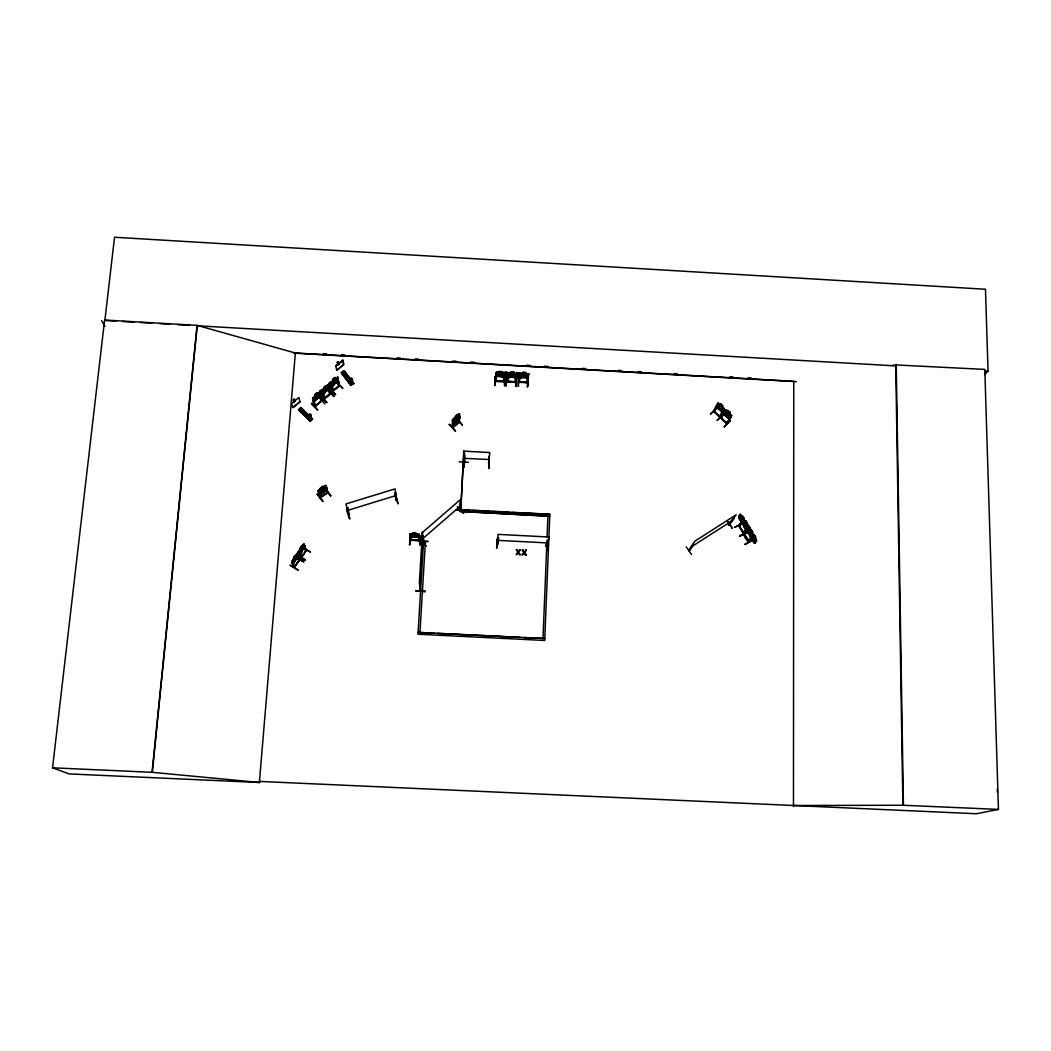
<?xml version="1.0" encoding="UTF-8"?>
<svg xmlns="http://www.w3.org/2000/svg" width="1051" height="1051" viewBox="0 0 1051 1051"><rect width="100%" height="100%" fill="white"/><g stroke="black" fill="none" stroke-linecap="round" stroke-linejoin="round"><path stroke-width="1.5" d="M793.466 806.564L793.768 381.342L295.357 353.018L197.062 325.35L104.601 320.029L52.55 767.808L69.064 773.917L259.492 782.496L259.584 781.418M457.421 416.511L455.083 419.349M456.187 417.615C453.034 417.549 455.372 419.796 456.909 417.024M456.108 419.743L458.21 417.181L456.765 419.494L458.275 419.27L456.305 420.085L454.347 422.686L455.832 420.295L454.413 420.439L456.213 419.48M461.021 510.55L456.37 509.761L464.2 510.247M458.591 419.375L458.906 422.66M458.853 415.027L459.274 414.265L458.88 422.633L458.578 422.029L452.626 427.902L452.679 419.651L455.057 417.352M452.442 427.192L459.182 421.898L459.274 414.265M308.232 417.155L308.889 417.497L308.232 417.365M459.037 461.809L468.299 462.309M458.735 414.252L459.563 413.844L459.392 422.266L452.784 427.56M458.814 419.993L459.655 418.39C461.796 410.573 450.734 424.446 453.598 420.755M459.642 504.191L459.904 510.786L460.338 499.659L422.108 532.765L422.896 542.342L423.803 541.738M423.054 542.316L425.379 542.434L423.527 542.158L417.983 634.213L544.707 640.466L549.831 514.294L460.088 509.551L459.996 511.509L548.083 516.146M311.306 414.869L310.308 414.711M460.785 509.906L463.741 450.853L463.872 462.874M458.341 420.702L462.466 425.064M461.363 502.825L461.205 509.88M463.819 461.98L463.452 463.202M463.767 463.215L463.977 455.267M464.397 458.328L463.938 467.064M464.161 462.663L464.489 451.168L489.766 452.547L488.492 464.332M464.805 455.582L464.568 463.031L464.634 462.348M457.211 506.582L463.57 513.322M465.698 510.352L456.37 509.919M744.055 523.503L745.527 525.947L746.578 524.554L740.246 514.267L738.643 517.92L742.413 524.015L743.596 524.107L742.4 523.923M547.453 540.608L548.32 540.332L547.453 540.608L545.995 546.428L546.993 545.942M744.397 527.26L748.259 533.317L744.397 527.26C744.226 518.603 754.211 530.558 749.376 533.488L748.154 533.277M528.285 378.268L527.457 386.886L528.298 378.281M528.469 376.757L527.221 377.677M525.855 373.42L528.837 374.025L519.746 373.473M518.379 386.269L518.235 377.756M518.695 377.637L518.353 386.269M519.339 382.393L518.668 381.592L519.575 381.723M520.744 373.25L522.82 373.263L521.349 373.657M522.951 372.33L525.999 372.396L525.75 373.539L527.221 373.959L526.958 375.864L522.531 376.455M519.128 377.874L518.55 382.314L527.615 382.722L518.76 381.631M526.801 382.722L526.853 382.038M527.825 374.511L528.666 374.248L527.825 374.511L526.617 382.669M742.006 522.899L745.711 529.047L741.914 522.951L741.98 521.401C747.287 519.076 740.916 515.844 742.65 515.949M741.967 522.991L741.796 519.299L739.865 517.775L741.572 518.577L741.191 516.067L743.609 520.455M508.303 377.059L515.397 377.427L518.209 375.496L520.692 376.626L518.839 375.312L520.928 374.287L518.209 375.036L515.831 373.959L517.591 375.233L515.332 377.296L508.395 376.941M509.367 373.368L510.825 372.974M513.873 373.118L515.24 373.67M513.978 372.199L510.931 371.949L513.978 372.199L513.86 373.223L513.873 372.133M515.555 376.639L514.911 382.472L515.056 381.71M515.016 382.446L515.056 381.763M515.686 381.789C517 383.668 508.829 379.687 506.792 381.342M516.015 377.979L516.172 386.637L516.08 377.808M516.869 373.644L507.856 373.197M542.986 638.417L546.901 542.08M547.045 537.363L547.913 516.146M346.502 377.493L345.989 376.534L347.053 376.35M425.103 591.634L415.644 590.623L425.103 591.582M425.13 591.043L415.657 590.767M497.005 372.172C507.265 373.722 504.06 372.041 499.159 371.345C500.315 373.236 493.865 372.356 497.057 372.212M504.716 376.297L504.296 381.763L503.508 381.04M496.23 380.764L495.363 381.408L495.402 380.633L504.204 381.132M496.729 548.267L497.11 539.045L496.597 548.241M498.568 537.731L497.714 537.692L498.568 537.731L497.859 543.919L497.005 543.958L497.99 543.393M504.546 377.138L504.625 385.953L504.48 377.296M506.924 377.348L506.043 386.124L506.91 377.519M506.91 382.038L507.383 376.232M507.778 381.434L507.686 382.091L508.211 376.271M752.766 532.108L751.084 529.52L752.766 532.108L750.23 535.09L750.164 536.614L753.948 542.736M494.916 376.797L494.876 385.454M494.995 385.481L495.323 376.678M495.363 381.408L495.336 380.685M496.755 372.855L495.927 372.816L496.742 373.158L496.138 381.421M496.098 381.355L496.111 380.725M519.943 372.698L519.825 373.814L521.296 374.143L521.06 376.048L516.632 376.613L515.213 375.719L515.437 373.814L516.987 373.552L514.819 373.394L513.808 373.801L513.505 376.534L514.399 377.572L521.401 377.992L522.465 376.941L522.872 373.736L525.71 373.88L525.447 375.785L522.623 375.641M517 372.593C534.906 376.232 502.457 371.686 511.548 374.524M720.579 417.483L727.318 423.684L726.596 423.133M747.287 531.412L747.353 529.914M489.004 456.909L488.846 464.292M489.135 459.668L488.965 468.549L489.135 459.523L464.319 458.354M509.499 377.703L502.417 377.217M509.893 373.512C513.019 374.892 498.883 369.86 501.577 376.245L502.496 377.283M510.641 376.757L509.433 377.664M513.808 373.801L514.819 373.394M714.43 411.401L713.931 410.875M721.393 418.219L720.434 417.746L725.006 409.732L725.847 410.021C723.311 408.195 727.791 413.082 727.923 410.507M460.877 509.052L460.811 509.814M463.78 463.123L463.399 462.401M461.297 509.131L461.244 509.761M502.825 373.105L504.979 373.368M504.887 373.328L503.442 373.525L503.258 375.43L507.528 376.481L509.118 375.759L509.315 373.854L507.83 373.42M508.027 372.461L504.992 372.199L509.893 373.604M463.938 467.209L464.384 458.183M418.679 541.501L428.099 541.423L418.666 541.37M418.81 540.161L418.876 540.818L419.612 540.201M418.022 534.184L409.851 534.079L411.02 536.811L418.337 537.153L419.336 536.47L419.165 534.394L417.983 534.197M420.032 535.931L420.019 545.193L419.98 535.931M419.756 584.79L420.597 590.715M420.045 585.657L420.085 584.803M423.238 542.369L422.725 535.892L423.75 542.066L423.146 541.515L423.093 542.658L423.054 535.879L423.816 541.948M423.159 542.71L422.423 532.213L419.375 582.412L420.229 590.912L420.295 589.874M423.014 536.746L423.054 535.905M420.571 590.82L420.702 590.084M423.737 541.856L423.172 542.631L423.606 541.607M410.481 537.022L409.562 544.72L410.599 535.616M409.601 544.707L410.113 535.576M410.429 537.022L410.021 544.707M410.613 534.447L409.772 534.092L410.613 534.447L411.322 540.45L410.547 539.978M410.718 533.842L409.759 533.961L410.337 540.332L419.717 540.556M412.859 533.947L412.78 533.093L415.933 533.238L417.615 535.8L411.572 535.524L411.427 534.144L412.964 533.974L412.885 533.12L415.933 533.238M415.999 534.092L415.815 533.356M418.337 537.153L419.244 536.365M460.955 506.162L463.583 458.039M419.914 587.68L422.922 538.23M419.953 632.479L425.366 542.25M495.927 372.816L495.205 381.355L504.191 381.763M496.111 372.514L495.796 375.325L496.729 376.35M729.433 524.869C724.178 527.707 742.387 508.526 728.882 525.329M689.403 550.015L688.773 550.54L694.829 541.199L736.199 514.714L728.724 524.777M52.55 767.808L152.067 772.301L259.361 782.483L295.357 353.018M326.953 492.893C304.396 507.843 342.6 482.238 320.936 497.491M320.029 497.346L320.424 497.898L318.072 490.778L318.847 489.911M320.87 497.097L318.703 490.567L318.006 491.053L318.703 490.567M502.115 371.437L502.01 372.566L503.508 372.974M259.361 782.483L259.452 781.405L976.34 813.75L998.45 809.415L984.8 369.4L895.741 364.933L902.888 805.25L793.466 805.5M503.376 381.723L503.876 376.258M505.084 372.238L504.782 375.509L507.607 375.667L507.791 373.762L504.953 373.604M505.584 372.435L507.41 372.54M152.067 772.301L197.062 325.35M152.316 772.419L197.246 325.784L895.754 365.893M510.536 376.744L510.891 373.447L513.716 373.591L513.505 375.496L510.681 375.352M510.825 373.066L511.036 371.988M511.522 372.277L513.348 372.369M349.668 380.475L349.431 381.539M349.93 379.49L350.85 378.347M352.072 384.035L351.862 383.011M351.94 383.234L351.954 383.878M116.201 321.12L104.864 320.476L114.533 237.25L985.47 289.248L988.058 371.187L984.748 374.563M546.743 546.546L549.213 537.035L498.121 534.368L496.952 543.341M515.647 382.525L516.383 376.678M517.105 372.527L516.724 375.798L519.549 375.956L519.785 374.064L516.947 373.893M497.806 543.288L497.898 543.984M519.444 382.314L519.956 377.913M300.836 557.372L301.427 557.004M306.064 549.791L305.539 550.816L306.366 550.041M295.029 567.054C291.455 570.062 301.269 557.358 298.799 560.314M522.82 373.355L523.056 372.277M527.497 382.748L528.85 373.933M527.536 386.729L527.878 378.242M303.884 413.03L304.554 413.897M304.54 413.844L304.737 412.57M518.248 551.578L516.409 549.594L518.235 551.696L520.245 549.791L518.235 551.696M516.12 554.521L517.815 552.077L516.409 549.594M518.143 552.695L520.035 554.613L519.26 554.692M526.091 555.033L524.672 552.392L526.091 555.033L524.239 552.892L522.189 554.836L523.897 552.392L522.478 549.909L524.304 552.011L526.315 550.107L525.605 550.067M522.189 554.836L524.239 552.892M523.227 549.949L522.452 550.028M300.441 551.591L301.23 549.161C297.867 552.957 305.224 541.357 301.952 548.096L303.463 547.177L300.717 551.328M304.33 547.492L304.698 545.85L301.203 552.366M523.871 552.511L522.478 549.909M301.492 552.839L301.939 551.276L300.993 549.397M290.26 565.32L298.261 570.207L290.26 565.188M549.831 514.294L512.271 512.507M549.712 516.238L459.996 511.311M311.451 419.494L310.938 419.06M297.985 556.78L298.497 554.626L297.039 555.44L299.995 551.105L299.233 553.562L300.744 552.681L298.931 554.232C294.017 560.433 316.233 563.454 298.339 556.137L297.262 557.017L296.684 555.716L297.486 554.297M547.453 540.293L545.903 546.415L546.835 546.467M726.372 423.211C726.096 424.026 732.337 414.698 730.616 415.736M723.679 408.931L724.284 409.496L723.456 409.154L719.331 416.721L720.171 417.037M310.649 418.889L311.254 419.126M310.61 418.902L311.057 419.336M325.035 389.238L323.288 389.369L325.39 388.765M347.237 377.112L347.172 376.416M333.955 381.342C329.764 383.562 339.512 374.839 334.914 380.554L336.714 380.423L334.494 381.158L333.495 383.116M318.335 393.928L317.691 394.9L324.706 389.08L324.746 393.416L319.346 397.935L318.308 397.475L319.346 397.935L317.704 394.769M333.561 385.494C336.057 381.303 330.053 390.722 328.24 390.052L327.229 389.579L327.281 385.927L333.587 381.106L334.179 383.957M332.287 385.822L337.686 381.29L337.673 376.889L339.486 385.888L338.658 386.059M308.666 415.158L308.429 416.945M308.324 417.234L308.915 414.777M748.167 541.331L748.667 540.831L748.627 542.027M748.312 541.015L749.087 541.541M739.181 525.355L738.708 525.934L741.678 522.019M743.727 533.474L739.221 525.447M743.149 532.712L743.911 533.212L739.339 526.446M748.746 541.725L743.845 534.236L746.906 530.466M320.463 491.5C322.342 491.329 326.611 485.89 323.406 490.528L325.39 490.265L322.959 491.067L321.002 493.405L322.355 491.264L320.463 491.5L321.672 489.411L319.754 489.621L322.289 488.86M320.594 395.977L326.703 402.31M317.77 409.864L311.674 403.164M297.643 557.792L299.101 560.879L299.627 559.881M303.857 546.428L305.841 551.026L301.085 557.766L306.419 550.159M301.782 557.188L299.89 552.905M294.122 567.277L291.666 562.035C296.251 570.141 292.638 567.882 299.68 560.012M325.442 388.673L327.216 386.072L325.994 388.436L327.741 388.279M300.389 550.08L301.138 549.358L295.738 557.083L296.645 559.014L297.446 558.777L301.624 552.865L297.407 558.856M295.883 557.069L296.277 556.071M452.482 427.218L459.261 421.569L458.709 422.436M395.78 499.632L396.582 499.225M320.7 491.29L322.105 489.162M339.289 385.178L338.842 385.993M347.802 507.62L347.08 508.185L347.802 507.62C349.339 515.266 348.59 513.44 349.628 514.228L348.669 514.583L349.326 513.9M320.897 401.246L319.819 396.096M329.975 393.915L323.8 399.052L330.513 392.956M331.446 386.059L332.615 391.524L333.246 390.775M348.472 514.018L348.853 514.57M314.683 406.461L315.379 405.528M323.051 487.02L325.784 485.457L326.979 489.359L326.296 490.791L320.502 495.047L319.465 494.798L318.164 490.725M319.53 491.75C316.745 494.968 327.531 482.37 327.045 489.438L326.427 490.856M322.25 488.886L324.102 486.626L322.736 488.676L324.601 488.531L322.276 489.214M319.885 493.169L318.781 492.972L319.938 493.247L325.876 489.175L326.427 487.809M319.885 493.313L326.506 487.756M456.121 417.864L454.899 419.914M349.93 379.148L350.075 380.239M349.366 381.185L349.996 380.134M458.696 418.022L459.537 416.406M293.584 558.869L292.809 560.406L293.4 561.707L296.159 558.541L296.211 555.362L292.927 559.986L294.385 559.158L293.61 561.681L296.632 557.188L295.108 558.081L295.883 555.624L295.186 556.268M300.455 548.845L299.68 550.382L300.244 551.722M710.463 414.225L716.624 407.933L710.489 414.028M723.771 408.222L717.807 403.045L713.406 411.269L719.961 417.339L713.813 411.125M714.063 411.953C715.416 411.243 718.175 401.574 718.056 404.175M718.175 408.773L720.75 403.899M720.697 403.794L722.917 405.857L722.234 409.982L718.687 407.801L717.978 406.014L718.91 404.228L720.185 404.937M723.64 414.396L717.242 420.269M719.869 417.339L724.441 409.22L723.797 408.156M721.104 418.364L725.203 410.757L724.586 410.192L725.413 410.547M721.183 418.429L724.73 411.808M723.679 414.422L717.163 420.374M730.09 412.465L727.791 410.481L730.09 412.465L729.486 413.503L730.353 414.777L729.355 416.564L727.844 416.288L725.098 412.596L726.044 410.823L727.331 411.532L726.044 410.823M726.202 413.608L728.277 415.513L726.188 413.621L727.161 411.847L730.051 414.304L728.159 414.212L729.052 416.656L727.594 414.002L725.177 413.148L727.239 413.358C726.044 407.328 726.819 415.368 729.381 413.752L727.147 411.861M727.949 411.401L729.302 412.623M449.355 424.499L455.438 431.12M727.305 417.247L729.998 412.426M724.297 426.772L730.379 420.61M308.797 417.405L309.914 419.651L311.398 418.259L311.109 415.066M454.466 420.334L455.608 418.219M419.756 539.032L425.983 545.968M744.029 533.895C758.507 551.67 737.014 534.933 746.63 530.624M310.281 421.136L298.51 409.995L300.862 407.604L300.323 408.287L300.888 407.67L312.344 419.165M686.211 546.875L691.492 554.481M312.778 418.758L310.216 421.188L310.991 420.466L299.088 409.351L310.387 420.978M300.441 408.103L312.397 418.942M506.937 381.789L515.726 382.104M456.068 417.628L458.026 415.119L456.568 417.431L458.091 417.221L457.54 417.733M692.727 545.035L693.226 544.313L689.272 550.54M693.226 544.313L689.141 550.737M689.666 550.396L693.424 544.589M321.777 390.617L324.102 388.279M321.842 390.696L327.846 385.113L326.414 386.44M346.488 377.427L347.237 377.059M331.485 381.802L330.789 382.787L337.739 376.954M296.855 558.173L303.818 561.93L297.157 557.871M303.594 548.333L310.544 552.09L302.583 547.229M294.871 555.559L293.518 558.935L294.963 555.611L295.278 556.321L294.832 555.677M300.087 548.188L301.755 545.535L302.097 546.415L303.069 545.364L303.621 546.704L301.361 550.987M293.492 558.817L291.784 561.746L294.569 567.698M295.134 556.373L297.144 553.969L296.395 554.692M299.01 551.302L298.812 552.195M303.266 544.983L304.028 544.444L305.841 551.026M292.428 561.497L291.666 562.035M297.578 557.385L293.571 563.533L291.85 561.668M301.125 552.3L304.475 547.505M294.333 567.632L299.535 559.986M326.73 386.913L327.347 385.993M297.578 554.416L299.22 551.985M516.829 554.56L518.169 552.576M729.144 524.62L728.593 524.909M308.863 415.066L309.27 414.383M738.84 516.396L740.154 514.307L740.876 514.937M732.205 528.311L728.067 521.9M520.245 549.791L518.577 552.195L520.009 554.731M524.646 552.511L526.315 550.107M742.821 516.514L743.793 518.077M741.402 522.163L738.748 525.907M742.032 521.48L744.226 518.445M742.729 521.677L739.037 526.485L739.681 526.196M743.596 519.155L744.226 520.705L743.188 522.124L740.443 518.997L740.075 517.092L741.1 515.66L742.085 516.711M743.464 524.068L745.093 522.097M745.921 521.033L745.33 521.677M352.466 382.787L352.479 379.516M459.484 510.287L460.364 510.103M747.484 523.556L745.803 520.968L747.484 523.556L746.328 527.26L745.08 526.538L743.267 522.189M422.83 542.408L423.461 541.515M422.896 542.29L423.579 541.909M748.457 525.369L747.892 526.117L746.893 525.066L745.842 526.459L747.708 530.781L748.969 531.504L750.046 527.878C747.353 525.329 745.041 521.546 741.901 516.961L740.876 518.393L742.387 520.823M743.267 533.501L748.312 527.208L747.905 526.012M746.67 529.165L748.167 527.182M755.222 538.007L755.84 539.557L754.763 540.91L750.926 537.429L747.143 531.412L748.811 527.838M747.261 529.954L748.759 527.983M744.305 534.972L744.305 533.75M744.253 534.841L744.436 533.882M744.344 534.906L747.97 530.151M749.967 527.825L748.154 530.19L746.657 527.76M747.787 531.832L739.733 535.8M459.655 418.39L453.585 424.538L452.823 424.144L452.823 419.677L459.563 414.002M752.03 532.831L752.647 534.394L751.57 535.76L748.851 532.581L748.509 530.676L749.56 529.297L750.545 530.374L751.202 529.586M749.232 533.435L750.834 531.438M452.482 427.494L452.416 420.032L453.27 419.73L452.416 420.032M748.102 541.147L752.739 535.379L753.186 536.102M748.654 541.672L754.29 534.814M753.672 535.445L754.25 534.709M314.709 406.014C316.89 407.433 312.41 403.873 312.594 398.5L313.461 398.198L312.594 398.5M314.866 406.422L321.816 400.536M321.317 401.416L321.882 400.904L314.958 406.619L312.778 398.04M324.378 398.447L323.314 394.506M329.883 393.836L330.723 393.179M330.723 393.271L323.866 399.341L322.67 395.031M339.434 385.507L332.405 391.3L331.236 385.835M339.486 385.888L332.747 391.524L333.325 390.67M752.963 540.227L745.106 544.523M754.158 534.762L755.879 537.337L753.948 539.597L752.45 537.153M753.935 542.658L755.157 542.881L756.352 539.767L750.361 530.624L749.297 531.99L750.782 534.447M755.078 542.92L756.72 540.95L756.221 539.807M323.091 389.671L324.168 388.358M332.024 381.749L332.812 379.358M322.21 390.762L321.961 389.593L319.622 391.524L319.346 395.649L320.726 395.478L323.866 391.918L323.406 390.052L322.145 390.683L321.895 389.685M330.999 381.723L328.661 383.668L328.28 387.753L331.801 385.796L332.773 384.035L332.339 382.144L331.104 382.774M352.873 384.088L353.727 383.523L350.863 385.467L341.247 372.763L344.15 370.793L353.753 383.51L352.886 384.088L343.795 371.042M344.111 370.819L343.441 371.174L353.215 383.865M318.23 490.804L325.784 485.457M351.349 385.139L341.641 372.488M454.019 420.597L455.162 419.31M299.745 554.862L301.309 557.923L300.021 555.033M299.299 560.761L297.932 557.976M546.927 546.323L546.113 546.021M297.959 555.861L297.091 553.522L298.865 550.921L299.259 551.696L300.113 550.698L300.665 552.025L298.379 556.294L305.013 560.328M326.716 402.297L320.673 395.951M320.568 396.017L326.756 402.467M497.859 543.735L496.939 543.919M317.455 410.14L311.372 403.597M326.375 402.756L320.305 396.24M335.479 394.532L329.41 388.174L330.789 393.56L323.997 399.235M411.348 539.807L410.507 540.175M327.636 492.42L327.189 493.208L327.833 492.38M495.363 381.355L504.217 381.382M506.832 381.684L515.66 382.038M309.165 414.672L310.15 414.041M449.368 424.341L455.53 431.068L449.408 424.473M719.331 416.721L720.316 416.761M730.327 414.817L729.394 413.463L731.614 415.789L727.108 423.895L720.5 417.812M731.496 415.92L725.834 409.969M728.882 418.613L723.679 413.831L723.574 412.189L723.679 413.831C723.508 416.249 732.363 419.231 728.842 418.534L730.117 418.272M730.353 420.571L724.27 426.929M723.679 413.831L723.587 412.334M727.371 423.251L726.911 423.829L731.535 415.736L725.755 410.035M731.522 415.894L730.944 414.777M716.598 407.276L716.48 405.62L716.585 407.289L721.827 412.005L723.009 411.834M321.251 490.41L320.069 491.579L324.943 488.032C323.156 489.411 323.419 486.613 320.962 489.7L321.212 490.528L325.35 487.493M301.282 557.884L306.366 550.251L303.857 544.011M320.713 488.754L319.517 489.924L320.542 493.103L325.442 489.648L324.483 486.495L323.117 487.099L322.88 486.101L318.86 490.002M396.608 499.632L395.715 499.75M306.288 412.846L304.041 414.856M309.822 419.572L311.306 418.18M311.687 419.415L311.017 420.045L311.53 418.85L311.792 419.507M311.635 418.955L310.846 419.494M310.268 420.61L298.642 409.68L299.285 409.273L310.833 420.558M304.054 410.691L301.808 412.715M320.371 395.557L321.58 393.376L323.839 392.667L322 392.772L323.222 390.42L321.435 392.956L319.268 393.639L321.028 393.56C318.217 396.569 322 396.752 321.803 401.009M303.266 544.681L304.002 543.971L304.724 545.995M326.9 492.525L327.268 493.169L326.152 490.239M344.137 370.806L343.27 371.384M463.504 513.387L458.617 507.502M459.602 510.221L469.876 510.274M422.607 538.782L460.246 506.148M500.329 373.696L503.14 372.869L501.091 373.906M317.297 494.22L322.815 501.458L317.415 494.167M455.162 419.625L457.277 417.799M322.762 501.34L317.349 494.167M324.168 391.419L325.587 389.041L327.281 388.804M457.198 415.539L458.827 414.265M455.109 419.507L457.251 417.707M462.427 425.248L458.696 420.545M321.422 400.392L321.146 401.127M333.128 390.446L339.355 385.467M315.405 405.607L321.737 400.641M336.504 382.249L342.889 388.502L336.767 382.025M324.825 403.965L319.11 397.12M328.017 389.776L334.113 396.28L327.728 390.013M335.059 377.44C329.318 383.431 336.084 374.563 335.282 378.636L336.517 378.005L336.924 379.91L333.798 383.484M314.669 394.795C320.752 390.657 313.369 394.099 314.932 395.793M333.193 380.79L335.348 378.977L335.768 380.869L333.614 382.682M336.885 377.874L337.739 377.572L337.095 378.11L338.869 386.282M326.414 386.873L324.247 388.686L324.706 390.565L326.874 388.752M328.608 385.231L328.175 385.993M317.836 396.188L315.668 398.001L315.182 396.161L317.349 394.335L318.374 397.541M318.046 396.976L314.499 398.973L314.748 394.756M324.904 391.353L327.058 389.54M314.394 401.101L319.832 396.542L314.459 401.18L313.408 400.733L314.459 401.18M332.352 385.888L337.686 381.29M324.562 392.838L328.897 389.212M319.333 397.777L325.363 391.76M293.544 400.286L293.991 399.196L293.452 400.286L294.569 401.075M336.767 370.294L335.742 365.971L342.902 360.309L343.743 364.526L336.767 370.294L343.624 364.395L342.784 360.165M342.902 360.309L335.742 365.971M298.72 397.633L291.574 403.531L292.94 407.591L300.034 401.745L298.839 397.777M319.872 392.522L319.688 391.603L322.026 389.658M338.067 365.314L337.345 362.319L338.028 361.754L339.302 363.12L338.028 361.872M338.146 362.306L337.463 362.871L338.619 363.62M293.978 399.301L294.254 402.572M293.452 400.286L294.149 399.708L295.41 401.088L293.991 399.196M500.289 373.696L498.029 372.566L499.842 373.841L497.754 374.944L500.46 374.09L501.984 375.128M521.335 377.953L522.57 377.046L522.925 374.222L521.848 373.828M312.449 419.086L301.033 407.617M312.292 419.218L300.441 408.064M309.559 414.304L310.4 414.79M320.962 489.7L323.445 487.822M319.478 491.75L321.317 490.489M321.33 490.686L323.708 489.017M414.304 534.906L417.089 534.263L415.184 535.025L417.365 535.971L414.58 535.156L411.939 535.747L413.897 534.959L411.847 534.026L414.606 534.92M325.981 489.924L330.947 495.836L326.401 489.779M347.408 375.43L344.873 377.059M345.871 378.426L348.38 376.718M352.387 382.682L350.784 383.917L349.852 381.447L350.706 383.825M351.783 383.996L352.545 383.484M342.403 373.828L344.912 372.133M345.569 373L343.046 374.616M346.541 374.287L344.019 375.916M733.716 518.774L732.849 518.958M728.566 525.04L729.355 524.37M691.072 547.032L731.838 520.928M330.461 393.297L329.554 389.264M333.784 396.529L327.636 390.118M350.706 378.583L351.257 378.176M457.421 417.47L458.407 416.827L453.966 420.466M750.23 535.09L750.256 536.562M742.413 524.015L738.695 516.369M746.749 524.226L746 523.805M746.722 529.257L745.606 529.008M748.877 528.968L747.708 526.367L743.451 532.463M748.719 527.891L750.519 530.256M748.01 531.74L739.917 536.141L747.787 531.806M755.025 538.243L749.429 528.456M750.94 537.521L751.964 537.744M744.909 544.208L752.766 539.833M741.98 521.401L742.689 522.268L742.242 519.654L743.885 520.495L743.425 519.654M742.834 523.359L734.636 527.366L742.505 523.056M321.501 400.681L320.24 395.334M330.5 495.98L326.112 489.976M318.519 393.363L317.271 394.007L316.942 392.929M327.584 385.901L326.336 386.532L326.099 385.349L323.761 387.307L324.076 388.384M514.78 373.617L512.796 374.59L514.622 375.798M521.441 375.824L523.503 374.813C518.025 373.381 530.873 373.893 524.764 374.879L526.63 376.153L524.121 375.062L521.835 375.969M396.555 499.908L395.071 488.886L345.95 503.941L348.63 514.543M458.853 416.262L459.602 415.933M510.431 375.68L512.165 374.773L514.517 375.903M346.699 510.221L349.523 518.839M347.132 509.958L349.917 518.695M497.123 543.472L497.872 543.354M319.688 392.233L312.699 398.093M319.688 392.378L318.847 392.64M327.82 385.165L328.753 384.771M323.774 389.474L324.641 389.159M332.747 381.5L333.574 381.25M310.741 414.606L310.912 415.421M395.229 495.192L398.079 503.902L395.728 495.166M395.82 499.829L394.808 493.221L395.623 492.958L396.49 499.264M395.728 493.261L394.808 493.221M347.631 510.392L395.977 495.546M353.057 383.878L343.651 371.121L353.425 383.72M333.246 390.683L332.668 391.182M902.888 805.25L998.45 809.415M499.172 372.422L497.635 372.685L497.478 374.59L501.747 375.627M419.52 540.634L411.296 540.056M892.509 365.42L895.741 364.933M293.479 563.481L292.717 563.651L291.876 561.799L296.329 554.573M352.059 378.872L352.243 379.831M352.427 378.925L351.625 378.347M457.303 417.878L456.279 417.746M720.723 417.602L726.688 422.804M418.337 537.048L411.02 536.811L409.982 535.944M410.442 540.017L419.625 540.411M501.984 372.908L499.146 372.763L498.989 374.668L501.813 374.813M507.646 373.499L508.487 373.539M519.614 374.09L520.442 374.13M510.602 376.166L513.427 376.311M520.219 377.256L527.287 377.716L520.206 377.348M502.325 376.573L496.65 376.284L502.325 376.665M519.575 381.802L526.656 382.157M506.753 382.025L515.739 382.433M419.717 632.479L434.339 633.201M437.584 633.359L520.416 637.445M523.661 637.602L544.825 638.509L418.101 632.387M497.425 540.332L547.729 542.947M525.355 554.889L526.104 554.928M473.134 510.444L489.438 511.298M492.709 511.469L509.012 512.336M323.301 353.648L326.585 353.845M341.339 354.673L344.61 354.87M397.068 357.852L400.352 358.036M415.106 358.877L418.377 359.061M452.81 361.019L456.081 361.202M470.835 362.043L474.119 362.227M526.577 365.209L529.849 365.393M544.602 366.234L547.886 366.418M582.307 368.375L585.591 368.573M618.369 370.438L621.653 370.622M638.036 371.555L641.32 371.739M674.111 373.604L677.383 373.788M729.841 376.77L733.125 376.954M747.878 377.795L751.15 377.979M293.741 353.097L796.316 381.658M521.414 377.9L514.333 377.506L513.611 376.442M122.691 321.501L134.042 322.145M140.519 322.526L151.869 323.169M159.975 323.642L169.697 324.194M177.803 324.667L189.154 325.311M984.826 371.003L988.058 371.187M294.727 566.791L292.152 561.313M750.532 532.332L749.888 529.586L750.243 532.069M755.117 542.789L754.014 542.605L750.309 536.601M729.381 416.538L727.857 416.275L725.098 412.596M750.506 532.292L752.555 533.987L750.887 533.159M743.359 533.527L738.748 525.802M319.465 494.798L320.555 494.968M338.79 386.334L337.476 380.607M717.715 403.137L718.7 403.426M724.875 409.719L725.847 410.035M313.487 400.667L314.512 401.101M505.124 373.052L504.046 372.566L505.019 373.052M452.745 419.73L452.745 422.252L453.506 422.515M452.745 422.252L453.454 422.594L458.748 417.996M749.087 532.108L750.453 532.791L750.887 535.182M743.372 522.715L744.988 523.569L744.594 521.178M745.632 524.659C749.678 526.406 743.372 523.319 744.633 521.06M303.279 544.628L297.512 553.154M300.31 548.858L300.074 548.07M299.115 550.632L298.576 551.591M295.83 557.148L296.71 558.935M723.653 412.255L723.824 413.779L728.908 418.469M719.646 416.314L713.655 411.151M728.12 411.086L729.46 412.334M720.014 405.252L722.076 407.171L721.144 408.957L719.081 407.039M723.824 413.779L728.882 418.495M298.655 409.759L310.413 420.965M753.712 535.55L752.7 534.486L751.636 535.852L751.99 537.731M339.499 385.756L337.818 378.715M329.41 388.016L335.558 394.65L329.108 388.45M329.738 393.6L328.818 388.686M329.804 393.902L328.924 389.803M317.271 393.836L317.008 392.838M419.73 539.071L426.089 545.903L419.428 539.439M338.895 363.633L339.565 364.001L338.908 363.725M337.345 362.319L338.619 363.685M337.555 362.884L338.737 364.145M331.17 382.669L330.934 381.658M326.585 386.899L327.229 389.579M322.21 390.591L321.961 389.593M744.292 520.784L745.277 521.848M300.034 401.745L292.94 407.591M294.135 399.8L295.318 401.088M293.295 399.761L294.556 401.14M740.009 536.063L747.576 531.438M418.784 540.726L418.232 534.801L419.165 534.394L419.533 540.845M343.94 370.845L353.701 383.536M351.205 385.244L341.417 372.474L350.929 385.441M320.358 487.953L320.621 488.781M318.072 490.778L318.834 493.05M728.041 521.913L732.468 528.193M743.517 523.162L745.198 524.291L745.514 526.38M752.122 532.791L753.501 535.8M748.706 528.088L749.153 528.811M747.484 526.853L747.918 527.576M101.566 320.634L104.877 326.244M524.213 553.01L525.329 554.994M293.623 557.845L294.674 556.281M298.129 557.083L299.614 560.196M297.17 553.47L298.142 555.729L299.785 553.312L298.826 551.039M296.999 554.008L299.653 560.222M301.046 549.305L301.873 551.355M301.716 545.64L302.005 546.362M321.461 489.424L322.985 488.347M325.705 485.523L327.807 492.801M309.322 419.572L311.201 417.812M313.237 397.961L315.589 406.225M320.135 391.34L321.54 390.171M319.701 391.498L320.029 392.575M323.196 393.402L324.601 398.671M324.575 389.08L325.219 391.747M332.392 386.886L333.312 390.972L332.169 386.65M334.98 377.532L335.203 378.557M419.152 534.486L419.336 536.47M997.294 789.104L997.373 792.244M896.24 364.303L903.426 805.119M453.349 427.231L453.06 424.039M453.966 418.705L454.019 422.357L458.394 418.587L458.407 414.961L457.264 415.618L457.277 414.488L453.966 418.705M455.122 417.733L455.149 421.372L457.264 419.559L457.264 415.933L455.122 417.733M455.503 416.301L456.883 415.145L455.503 416.301M745.645 527.077L747.576 528.679L748.457 531.648L748.023 529.047L749.705 529.849L747.8 528.298L746.985 525.474L747.366 527.957L745.724 527.103M547.124 541.646L546.783 550.855L547.177 541.646M751.426 536.47L753.383 538.086L754.25 541.042L753.83 538.454L755.524 539.281L753.606 537.718L752.805 534.893L753.16 537.363L751.504 536.496M499.764 371.581L501.55 372.015L499.764 371.581M517.591 372.737L519.378 373.171L517.591 372.737M523.529 372.566L525.316 373L523.529 372.566M318.808 395.715L316.535 396.49L314.735 399.117L315.983 396.687C310.702 399.104 322.092 389.671 316.942 395.885L318.808 395.715M332.747 384.732L330.5 385.467L328.674 388.108L329.961 385.664L328.227 385.717L330.369 385.06L332.129 382.485L330.92 384.876L332.747 384.732M720.973 404.477L722.129 406.028L720.973 404.477M301.558 546.244L300.599 548.057L301.558 546.244M295.331 556.662L293.689 559.106L294.28 560.406L295.909 557.976L295.331 556.662M296.907 554.258L296.697 555.151L296.907 554.258M302.189 546.665L300.56 549.082L301.111 550.422L302.741 548.005L302.189 546.665M746.013 521.651L746.775 523.49L746.013 521.651M748.627 525.934L749.416 527.76L748.627 525.934M751.294 530.19L752.056 532.029L751.294 530.19M754.46 535.379L755.249 537.206L754.46 535.379M508.789 376.311L506.24 375.207L503.534 376.048L505.623 374.944L503.836 373.67L506.24 374.747L508.92 373.959L506.871 375.023L508.789 376.311M305.079 411.637L302.872 413.792L305.105 411.703M302.044 408.734L299.85 410.888L302.071 408.8M302.846 409.496L300.639 411.65L302.859 409.562M334.704 378.097L333.39 379.608L334.704 378.097M316.666 393.494L315.339 395.005L316.666 393.494M325.744 386.019L324.431 387.53L325.744 386.019M322.696 392.877L320.516 394.69L320.043 392.824L322.237 391.025L322.696 392.877M330.513 382.249L329.186 383.746L330.513 382.249M331.17 383.103L329.002 384.916L329.436 386.794L331.604 384.994L331.17 383.103M324.168 490.541L321.816 492.21L320.805 489.03L323.196 487.375L324.168 490.541M322.473 486.705L321.015 488.045L322.473 486.705M325.665 485.759L325.153 486.508L325.665 485.759M350.18 383.47L352.505 381.907L350.18 383.47M415.303 533.461L413.424 533.369L415.303 533.461M415.92 534.355L412.99 534.223L413.135 535.603L416.051 535.734L415.92 534.355M312.055 419.454L300.297 408.3L312.002 419.494"/></g></svg>
